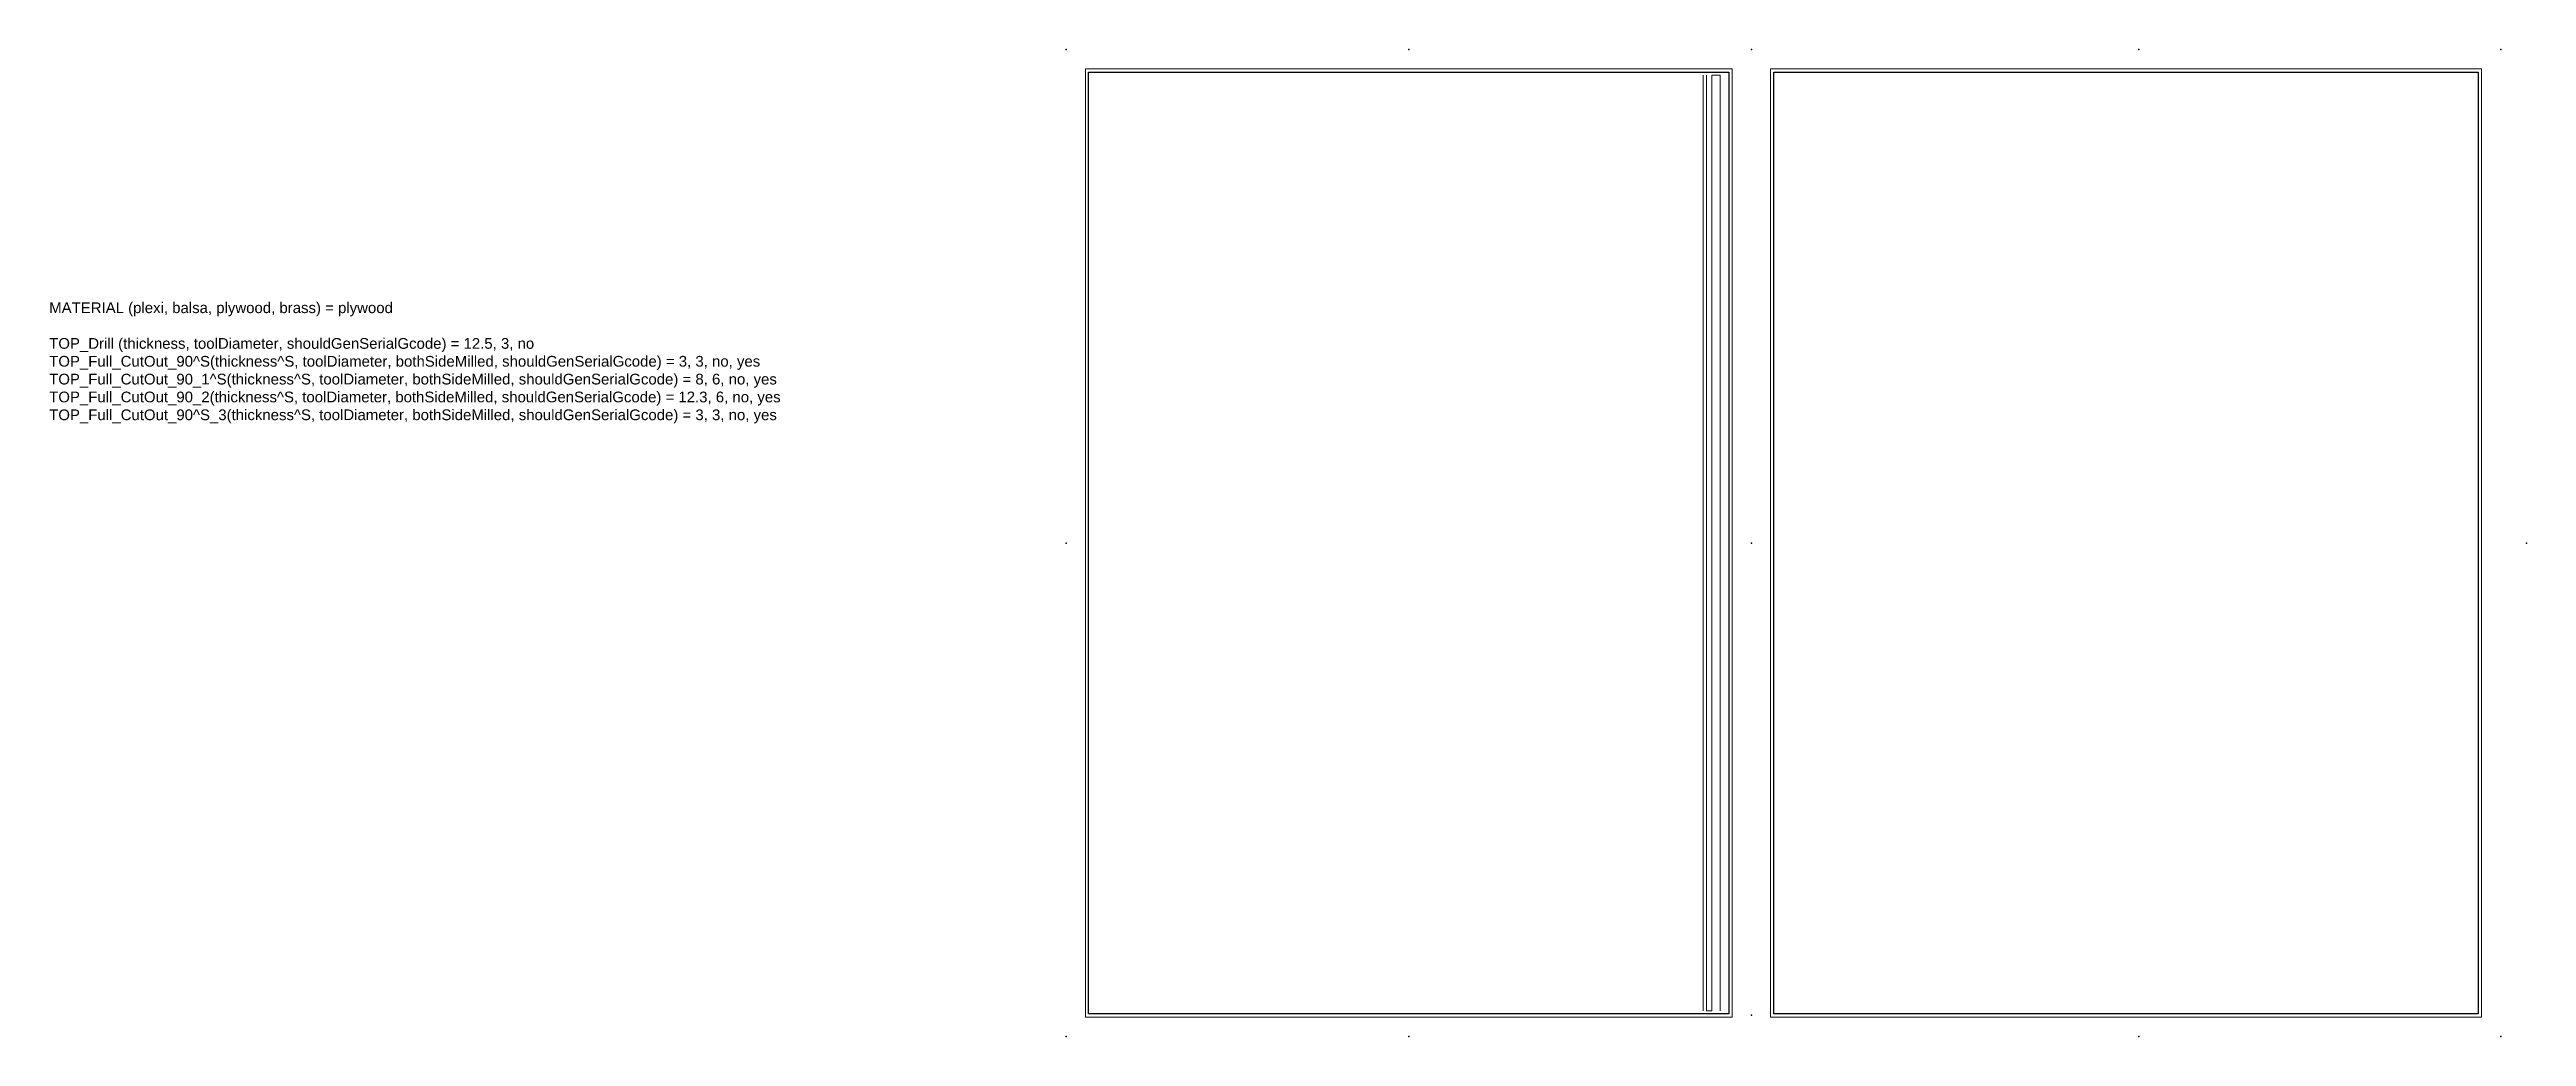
# Model space of a CAD drawing. Header units: millimetres. Extents: x -339 to 818, y 2 to 463.
import ezdxf

# ---------------------------------------------------------------- set-up
doc = ezdxf.new("R2010")
doc.units = ezdxf.units.MM
doc.layers.add('TOP_Drill', color=1, linetype='Continuous')
doc.layers.add('TOP_Full_CutOut_90', color=7, linetype='Continuous')
for name, color, linetype, lineweight in [('TOP_Full_CutOut_90_1', 7, 'Continuous', 18), ('TOP_Full_CutOut_90_2', 7, 'Continuous', 18), ('TOP_Full_CutOut_90_3', 7, 'Continuous', 18)]:
    doc.layers.add(name, color=color, linetype=linetype, lineweight=lineweight)
doc.styles.get("Standard").update_dxf_attribs({"font": 'txt.shx'})

msp = doc.modelspace()

# ---------------------------------------------------------------- linework, layer by layer
at = {"layer": 'TOP_Drill'}
for p in [(135.593856, 462.750882), (295.593856, 462.750882), (455.593856, 462.750882), (636.593856, 462.750882), (805.593856, 462.750882), (135.593856, 232.250882), (455.593856, 232.250882), (817.593856, 232.250882), (455.593856, 11.750882), (135.593856, 1.750882), (295.593856, 1.750882), (636.593856, 1.750882), (805.593856, 1.750882)]:
    msp.add_point(p, dxfattribs=at)
at = {"layer": 'TOP_Full_CutOut_90'}
for points in [[(146.093856, 12.250882), (146.093856, 452.250882), (445.093856, 452.250882), (445.093856, 12.250882)], [(795.093856, 452.250882), (795.093856, 12.250882), (466.093856, 12.250882), (466.093856, 452.250882)]]:
    msp.add_lwpolyline(points, close=True, dxfattribs=at)
at = {"layer": 'TOP_Full_CutOut_90_1'}
msp.add_lwpolyline([(434.593856, 450.750882), (434.593856, 13.750882), (437.093856, 13.750882), (437.093856, 450.750882), (441.093856, 450.750882), (441.093856, 13.750882)], dxfattribs=at)
at = {"layer": 'TOP_Full_CutOut_90_2'}
for points in [[(144.593856, 10.750882), (144.593856, 453.750882), (446.593856, 453.750882), (446.593856, 10.750882)], [(796.593856, 453.750882), (796.593856, 10.750882), (464.593856, 10.750882), (464.593856, 453.750882)]]:
    msp.add_lwpolyline(points, close=True, dxfattribs=at)
at = {"layer": 'TOP_Full_CutOut_90_3'}
msp.add_lwpolyline([(433.093856, 450.750882), (433.093856, 13.750882)], dxfattribs=at)

# ---------------------------------------------------------------- texts
at = {"insert": (-339.346946, 344.640188), "char_height": 5, "width": 378.90625, "attachment_point": 1}
msp.add_mtext('{\\f@Arial Unicode MS|b0|i0|c238|p34;MATERIAL (plexi, balsa, plywood, brass) = plywood^J\\PTOP_Drill (thickness, toolDiameter, shouldGenSerialGcode) = 12.5, 3, no^JTOP_Full_CutOut_90^S(thickness^S, toolDiameter, bothSideMilled, shouldGenSerialGcode) = 3, 3, no, yes\\PTOP_Full_CutOut_90_1^S(thickness^S, toolDiameter, bothSideMilled, shouldGenSerialGcode) = 8, 6, no, yes\\PTOP_Full_CutOut_90_2(thickness^S, toolDiameter, bothSideMilled, shouldGenSerialGcode) = 12.3, 6, no, yes\\PTOP_Full_CutOut_90^S_3(thickness^S, toolDiameter, bothSideMilled, shouldGenSerialGcode) = 3, 3, no, yes\\P}', dxfattribs=at)

doc.saveas('drawing.dxf')
